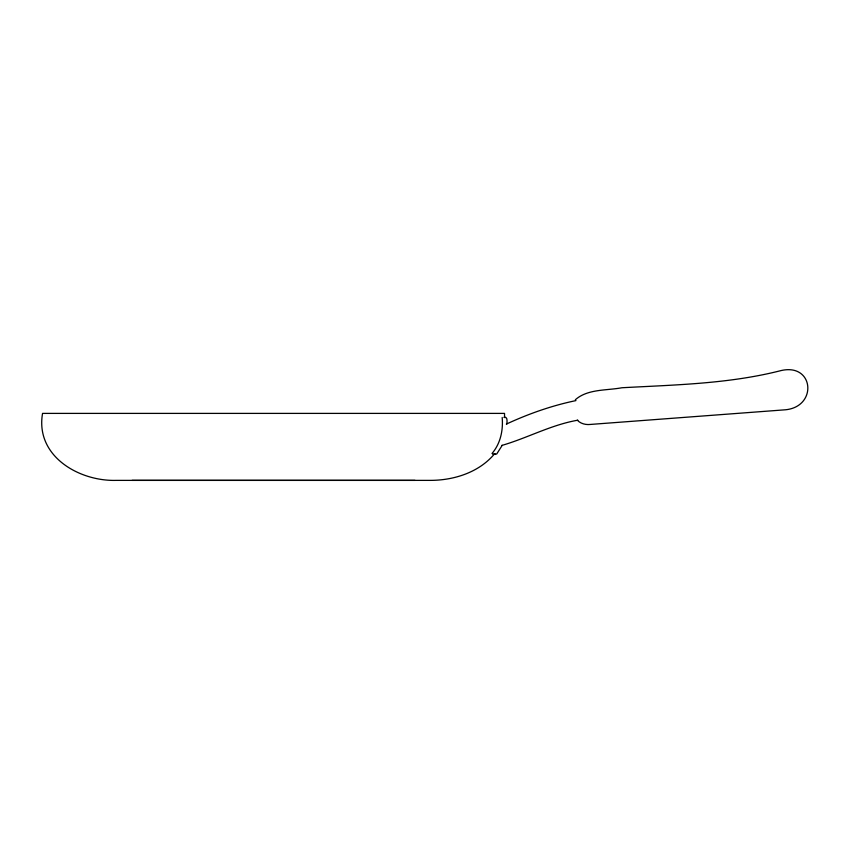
<?xml version="1.0" encoding="UTF-8"?>
<svg xmlns="http://www.w3.org/2000/svg" width="851" height="851" viewBox="0 0 851 851"><rect width="100%" height="100%" fill="white"/><g stroke="black" fill="none" stroke-linecap="round" stroke-linejoin="round"><path stroke-width="1.28" d="M502.218 445.35L496.686 454.03L492.58 454.179M492.006 453.509C500.526 443.531 503.271 430.287 502.186 417.469M494.665 453.689C479.273 472.262 454.413 480.209 430.904 480.379L116.172 480.379C78.92 481.411 35.093 456.093 42.55 413.395L504.537 413.395L504.537 417.107M575.35 399.736C587.722 388.811 606.486 390.652 621.953 387.748C674.726 384.875 727.924 383.907 779.527 370.962C814.439 361.409 818.385 408.065 783.845 409.905L590.424 424.436C585.722 424.989 580.616 423.702 577.297 420.203M506.345 424.096C528.588 413.788 551.905 405.587 575.957 400.598M504.249 417.469C507.909 416.213 506.983 422.181 506.845 423.968M501.643 445.488C527.28 438.105 551.182 424.787 577.818 420.203M504.132 417.235L505.111 417.235M495.431 454.466L494.24 453.881M415.022 480.379L132.054 480.379"/></g></svg>
